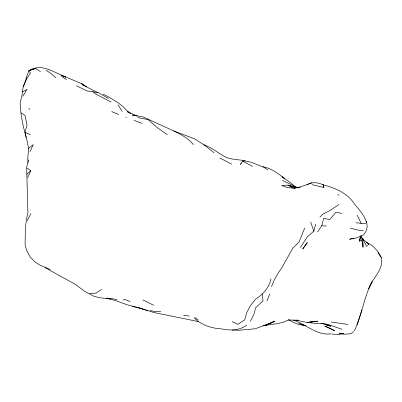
<?xml version="1.0" encoding="UTF-8"?>
<svg xmlns="http://www.w3.org/2000/svg" width="402" height="402" viewBox="0 0 402 402"><rect width="100%" height="100%" fill="white"/><g stroke="black" fill="none" stroke-linecap="round" stroke-linejoin="round"><path stroke-width="0.6" d="M352.067 238.532L349.559 239.255L356.006 238.014L362.951 235.286C373.564 225.075 361.242 212.377 354.644 204.236C347.82 193.282 335.303 187.99 323.293 184.88L323.248 187.392L312.073 184.684M40.481 71.616L35.492 68.471L28.818 70.707L26.316 77.727L25.989 79.616L23.18 86.455L22.221 94.259L20.1 103.279L21.251 116.022L23.537 127.288L26.984 140.358L28.592 148.398L27.748 158.735L28.125 162.443M26.13 79.671L26.316 77.898M360.71 236.562L362.795 238.783L361.835 240.361L359.398 241.17L360.107 237.481M28.13 211.568L26.542 219.045L25.401 227.753L25.08 244.511L26.487 250.215L30.24 257.079L34.718 261.762L39.672 265.018L50.265 269.491M28.512 159.845L26.658 167.187L27.844 211.236M317.625 231.864L321.761 225.713L323.645 218.392L329.821 219.537L335.816 212.281L341.816 213.331M300.369 247.506L307.309 236.858L313.836 231.17L315.691 224.04M26.17 137.539L25.07 132.193L27.009 125.067L24.999 115.394L21.15 112.851M359.398 241.17L360.951 235.748M354.313 330.962C362.071 314.992 363.885 296.807 372.378 281.144L368.775 288.536C372.463 278.063 383.774 269.832 381.443 257.757C378.282 251.044 373.398 245.537 366.619 242.391M361.991 309.796L356.971 325.017M271.018 278.782C269.199 287.51 263.059 294.495 255.617 299.088L250.28 305.832L246.687 312.771L244.717 319.891L237.788 324.349L232.105 321.6M266.983 300.952L269.657 294.043M271.511 286.701L274.27 279.837L277.928 273.44L282.124 267.325L292.877 248.019L299.068 242.094L304.656 228.034M23.336 86.852L26.23 79.832M27.723 177.639L30.733 170.634L27.105 168.116M30.07 151.654L33.21 144.665L28.592 148.398M250.381 321.359L253.717 314.796L255.762 307.56L262.983 300.942L262.355 293.922M27.145 220.608L30.894 213.688M22.914 96.254L27.004 89.37L22.417 92.003M26.828 78.727L30.426 72.958L28.818 70.707L35.492 68.471M294.947 186.744L291.249 183.352L282.144 176.8L284.274 178.387C277.938 173.272 271.144 168.162 262.918 166.74C256.25 164.926 249.727 160.348 242.647 161.081L240.361 164.323L241.326 163.619M319.866 217.165L322.741 214.181L329.323 210.874L338.906 204.603M26.773 174.388L30.733 170.634M353.574 331.555L350.916 333.745L344.725 334.198L339.017 333.223L343.524 333.69M101.545 289.345L95.937 293.148L89.832 293.354M246.712 325.178C239.381 330.745 229.949 330.645 221.341 328.851C211.517 328.349 201.92 325.198 194.638 318.374M367.729 245.506L366.242 246.331L365.674 244.426L362.664 238.597L360.609 236.652M306.992 184.764C311.997 181.583 318.168 182.478 323.293 184.88L323.504 187.096L324.384 187.618M28.919 70.682C41.522 62.677 54.089 72.501 65.687 77.094L61.104 75.109L81.636 83.606L86.636 86.716M123.007 300.143L124.861 299.44L130.223 301.585M288.932 319.736C280.953 324.233 271.702 323.942 263.014 325.866L267.124 324.55L274.857 321.128L266.124 325.188L273.194 322.077L255.225 328.766L239.532 330.233L232.2 330.127M311.942 182.709C301.56 186.734 292.505 190.679 281.636 185.428L288.003 185.146L298.138 187.9L300.369 187.252M341.906 329.278L327.811 324.319L322.861 323.424L317.555 323.605L307.435 322.469L317.686 321.148L307.435 322.469L295.947 320.183M352.604 238.411L353.68 238.16M307.435 322.469L312.409 321.826M313.65 321.665L315.515 321.419M108.455 98.475L98.329 92.611L86.832 90.872L76.45 85.787M343.514 333.816L337.806 334.494L331.916 334.042M331.228 333.745C317.384 336.152 306.063 324.208 293.47 320.203M295.269 188.046L293.545 188.131L295.364 188.226M298.48 320.198L288.043 320.022M160.72 311.46L154.654 311.525L150.072 310.525M355.936 222.773L365.735 223.728M305.977 325.65C300.013 325.329 294.053 323.293 289.184 319.821M321.761 225.713L326.414 226.065M110.515 299.033L99.661 297.736L94.093 296.314L84.51 291.209L74.837 283.983L59.481 275.697M34.768 68.265L35.889 68.41M363.393 230.813L358.021 230.09L350.433 228.205M347.971 324.479L331.223 321.977M183.629 315.183L189.362 316.088M245.185 160.8C238.135 159.373 230.642 159.87 224.11 156.358C217.387 152.388 211.286 147.373 203.819 144.755M137.539 117.56L148.132 119.64L157.494 127.796L167.413 134.69M117.113 299.726L111.48 298.5L106.329 298.073L115.987 300.726L126.751 304.666L137.876 307.525L153.564 312.434L198.789 321.675M132.238 306.329L142.66 308.917M298.766 323.55L303.927 325.062M137.876 307.525L148.072 310.786M321.077 323.334L330.876 326.238L324.972 324.263M296.631 187.97L288.003 185.146L292.832 188.076M134.077 120.414L142.202 123.434M129.354 112.887L127.404 111.731L137.268 115.997L132.343 115.022L143.011 116.887L173.764 130.957L194.508 138.821L204.472 145.162L214.035 152.725M125.791 117.173L126.545 117.464M111.731 111.59L118.796 114.49M337.791 194.618L339.132 195.176M298.138 187.9L282.49 180.498M97.585 92.465L82.078 84.646M153.765 305.319L142.76 299.867M173.764 130.957C180.935 134.449 188.342 138.253 193.362 144.645M219.864 157.971L231.668 164.132M103.083 94.098L108.238 96.741L118.263 102.862L123.052 106.656L126.962 110.681L130.821 113.605M25.07 132.193L30.341 134.891M322.67 184.644L323.268 184.955M111.103 102.068L95.787 94.023L92.842 91.666M252.526 166.408L242.647 161.081M44.908 267.43L59.436 275.671M61.456 76.41L66.436 79.591M262.918 166.74L267.888 169.945M194.452 317.299L198.191 319.826M46.175 70.275L51.094 73.636L55.762 77.757M363.016 239.522L365.855 241.512L368.85 244.506L367.84 243.773M365.85 221.527L366.735 222.17M83.465 85.113L81.636 83.606L83.49 85.174M118.017 104.811L122.243 111.475M378.026 252.868L381.443 257.757M357.272 215.16L361.247 223.467M28.864 108.113L29.436 109.565M310.656 221.994L313.836 231.17M361.835 240.361L363.021 247.21L362.795 238.783M362.815 242.285L363.021 247.21M361.001 235.632L361.142 240.542M307.012 242.934L302.731 249.004L307.223 242.677L307.012 242.934M329.419 328.143L324.871 326.047L334.625 330.64L329.419 328.143"/></g></svg>
